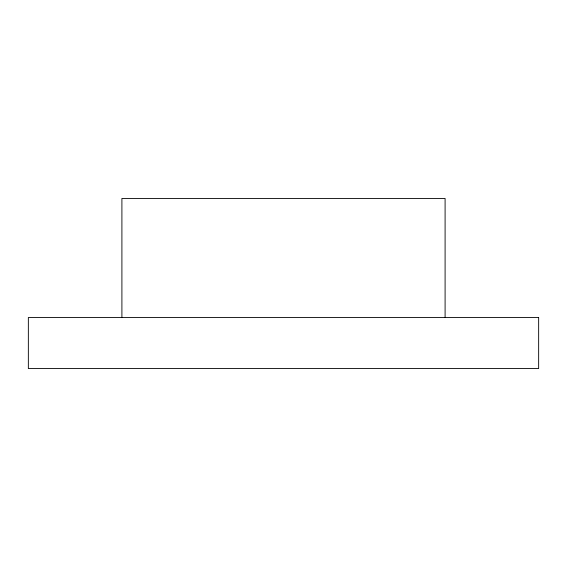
<?xml version="1.0" encoding="UTF-8"?>
<svg xmlns="http://www.w3.org/2000/svg" width="567" height="567" viewBox="0 0 567 567"><rect width="100%" height="100%" fill="white"/><g stroke="black" fill="none" stroke-linecap="round" stroke-linejoin="round"><path stroke-width="0.85" d="M445.095 317.52L445.095 198.45L121.905 198.45L121.905 317.52M538.65 317.52L28.35 317.52L28.35 368.55L538.65 368.55L538.65 317.52"/></g></svg>
